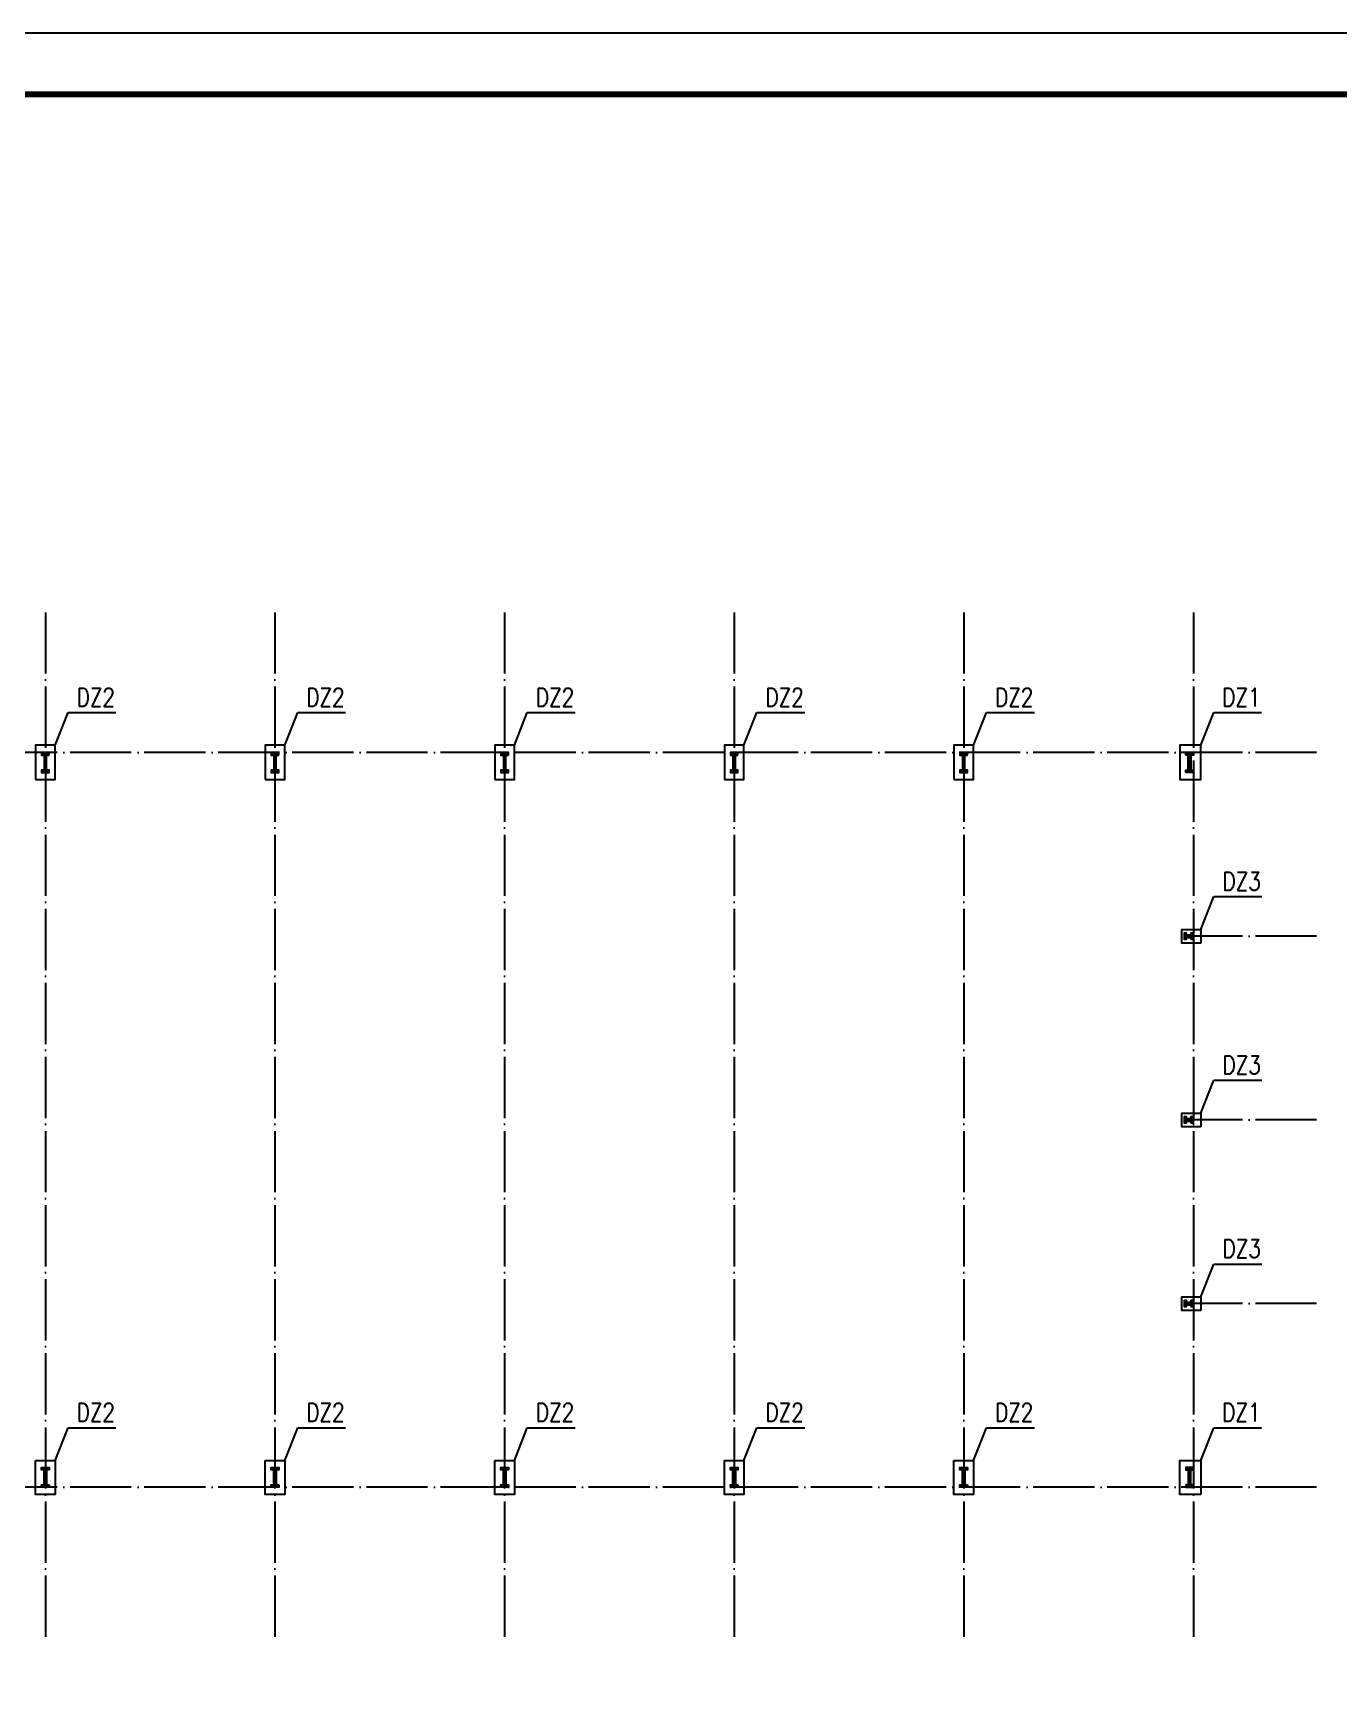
# Model space of a CAD drawing. Extents: x 32177600 to 32582346, y -189249 to 154687.
# Drawn here: x 32253635 to 32296285, y -72784 to -18603 of the extents above; entities that cross this region are included whole.
import ezdxf

# ---------------------------------------------------------------- set-up
doc = ezdxf.new("R2010")
doc.units = 0
doc.header["$LTSCALE"] = 1000
doc.header["$MEASUREMENT"] = 0
doc.linetypes.add('ACAD_ISO04W100', pattern=[30.5, 24, -3, 0.5, -3])
doc.linetypes.add('DOTE', pattern=[2.42, 2, -0.2, 0.02, -0.2])
doc.layers.get('0').update_dxf_attribs({"linetype": 'CONTINUOUS'})
doc.layers.add('DOTE', color=1, linetype='ACAD_ISO04W100')
doc.layers.add('PUB_TITLE', color=4, linetype='CONTINUOUS')
doc.styles.add('DIM_FONT', font='SIMPLEX.shx', dxfattribs={"width": 0.8})

msp = doc.modelspace()

# ---------------------------------------------------------------- hatches: boundary and pattern name
for points in [[(32254158.5, -42182.3), (32254158.5, -42102.3), (32253908.5, -42102.3), (32253908.5, -42182.3), (32253993.5, -42182.3), (32253993.5, -42672.3), (32253908.5, -42672.3), (32253908.5, -42752.3), (32254158.5, -42752.3), (32254158.5, -42672.3), (32254073.5, -42672.3), (32254073.5, -42182.3)], [(32261658.5, -42182.3), (32261658.5, -42102.3), (32261408.5, -42102.3), (32261408.5, -42182.3), (32261493.5, -42182.3), (32261493.5, -42672.3), (32261408.5, -42672.3), (32261408.5, -42752.3), (32261658.5, -42752.3), (32261658.5, -42672.3), (32261573.5, -42672.3), (32261573.5, -42182.3)], [(32269158.5, -42182.3), (32269158.5, -42102.3), (32268908.5, -42102.3), (32268908.5, -42182.3), (32268993.5, -42182.3), (32268993.5, -42672.3), (32268908.5, -42672.3), (32268908.5, -42752.3), (32269158.5, -42752.3), (32269158.5, -42672.3), (32269073.5, -42672.3), (32269073.5, -42182.3)], [(32276658.5, -42182.3), (32276658.5, -42102.3), (32276408.5, -42102.3), (32276408.5, -42182.3), (32276493.5, -42182.3), (32276493.5, -42672.3), (32276408.5, -42672.3), (32276408.5, -42752.3), (32276658.5, -42752.3), (32276658.5, -42672.3), (32276573.5, -42672.3), (32276573.5, -42182.3)], [(32284158.5, -42182.3), (32284158.5, -42102.3), (32283908.5, -42102.3), (32283908.5, -42182.3), (32283993.5, -42182.3), (32283993.5, -42672.3), (32283908.5, -42672.3), (32283908.5, -42752.3), (32284158.5, -42752.3), (32284158.5, -42672.3), (32284073.5, -42672.3), (32284073.5, -42182.3)], [(32291283.5, -42182.3), (32291283.5, -42102.3), (32291533.5, -42102.3), (32291533.5, -42182.3), (32291448.5, -42182.3), (32291448.5, -42672.3), (32291533.5, -42672.3), (32291533.5, -42752.3), (32291283.5, -42752.3), (32291283.5, -42672.3), (32291368.5, -42672.3), (32291368.5, -42182.3)], [(32291453.5, -48202.3), (32291533.5, -48202.3), (32291533.5, -48002.3), (32291453.5, -48002.3), (32291453.5, -48062.3), (32291313.5, -48062.3), (32291313.5, -48002.3), (32291233.5, -48002.3), (32291233.5, -48202.3), (32291313.5, -48202.3), (32291313.5, -48142.3), (32291453.5, -48142.3)], [(32291453.5, -54202.3), (32291533.5, -54202.3), (32291533.5, -54002.3), (32291453.5, -54002.3), (32291453.5, -54062.3), (32291313.5, -54062.3), (32291313.5, -54002.3), (32291233.5, -54002.3), (32291233.5, -54202.3), (32291313.5, -54202.3), (32291313.5, -54142.3), (32291453.5, -54142.3)], [(32291453.5, -60202.3), (32291533.5, -60202.3), (32291533.5, -60002.3), (32291453.5, -60002.3), (32291453.5, -60062.3), (32291313.5, -60062.3), (32291313.5, -60002.3), (32291233.5, -60002.3), (32291233.5, -60202.3), (32291313.5, -60202.3), (32291313.5, -60142.3), (32291453.5, -60142.3)], [(32254158.5, -66022.3), (32254158.5, -66102.3), (32253908.5, -66102.3), (32253908.5, -66022.3), (32253993.5, -66022.3), (32253993.5, -65532.3), (32253908.5, -65532.3), (32253908.5, -65452.3), (32254158.5, -65452.3), (32254158.5, -65532.3), (32254073.5, -65532.3), (32254073.5, -66022.3)], [(32261658.5, -66022.3), (32261658.5, -66102.3), (32261408.5, -66102.3), (32261408.5, -66022.3), (32261493.5, -66022.3), (32261493.5, -65532.3), (32261408.5, -65532.3), (32261408.5, -65452.3), (32261658.5, -65452.3), (32261658.5, -65532.3), (32261573.5, -65532.3), (32261573.5, -66022.3)], [(32269158.5, -66022.3), (32269158.5, -66102.3), (32268908.5, -66102.3), (32268908.5, -66022.3), (32268993.5, -66022.3), (32268993.5, -65532.3), (32268908.5, -65532.3), (32268908.5, -65452.3), (32269158.5, -65452.3), (32269158.5, -65532.3), (32269073.5, -65532.3), (32269073.5, -66022.3)], [(32276658.5, -66022.3), (32276658.5, -66102.3), (32276408.5, -66102.3), (32276408.5, -66022.3), (32276493.5, -66022.3), (32276493.5, -65532.3), (32276408.5, -65532.3), (32276408.5, -65452.3), (32276658.5, -65452.3), (32276658.5, -65532.3), (32276573.5, -65532.3), (32276573.5, -66022.3)], [(32284158.5, -66022.3), (32284158.5, -66102.3), (32283908.5, -66102.3), (32283908.5, -66022.3), (32283993.5, -66022.3), (32283993.5, -65532.3), (32283908.5, -65532.3), (32283908.5, -65452.3), (32284158.5, -65452.3), (32284158.5, -65532.3), (32284073.5, -65532.3), (32284073.5, -66022.3)], [(32291283.5, -66022.3), (32291283.5, -66102.3), (32291533.5, -66102.3), (32291533.5, -66022.3), (32291448.5, -66022.3), (32291448.5, -65532.3), (32291533.5, -65532.3), (32291533.5, -65452.3), (32291283.5, -65452.3), (32291283.5, -65532.3), (32291368.5, -65532.3), (32291368.5, -66022.3)]]:
    msp.add_hatch(color=256).paths.add_polyline_path(points)

# ---------------------------------------------------------------- linework, layer by layer
for p, q in [((32254353.5, -41862.3, 0), (32254776.9, -40799.1, 0)), ((32254776.9, -40799.1, 0), (32256338.8, -40799.1, 0)), ((32261853.5, -41862.3, 0), (32262276.9, -40799.1, 0)), ((32262276.9, -40799.1, 0), (32263838.8, -40799.1, 0)), ((32269353.5, -41862.3, 0), (32269776.9, -40799.1, 0)), ((32269776.9, -40799.1, 0), (32271338.8, -40799.1, 0)), ((32276853.5, -41862.3, 0), (32277276.9, -40799.1, 0)), ((32277276.9, -40799.1, 0), (32278838.8, -40799.1, 0)), ((32284353.5, -41862.3, 0), (32284776.9, -40799.1, 0)), ((32284776.9, -40799.1, 0), (32286338.8, -40799.1, 0)), ((32291773.5, -41862.3, 0), (32292196.9, -40799.1, 0)), ((32292196.9, -40799.1, 0), (32293758.8, -40799.1, 0)), ((32291773.5, -47877.3), (32292206.9, -46809.1)), ((32292206.9, -46809.1), (32293768.8, -46809.1)), ((32291773.5, -53877.3), (32292206.9, -52809.1)), ((32292206.9, -52809.1), (32293768.8, -52809.1)), ((32291773.5, -59877.3), (32292206.9, -58809.1)), ((32292206.9, -58809.1), (32293768.8, -58809.1)), ((32254353.5, -65222.3, 0), (32254776.9, -64159.1, 0)), ((32254776.9, -64159.1, 0), (32256338.8, -64159.1, 0)), ((32261853.5, -65222.3, 0), (32262276.9, -64159.1, 0)), ((32262276.9, -64159.1, 0), (32263838.8, -64159.1, 0)), ((32269353.5, -65222.3, 0), (32269776.9, -64159.1, 0)), ((32269776.9, -64159.1, 0), (32271338.8, -64159.1, 0)), ((32276853.5, -65222.3, 0), (32277276.9, -64159.1, 0)), ((32277276.9, -64159.1, 0), (32278838.8, -64159.1, 0)), ((32284353.5, -65222.3, 0), (32284776.9, -64159.1, 0)), ((32284776.9, -64159.1, 0), (32286338.8, -64159.1, 0)), ((32291773.5, -65222.3, 0), (32292196.9, -64159.1, 0)), ((32292196.9, -64159.1, 0), (32293758.8, -64159.1, 0))]:
    msp.add_line(p, q)
at = {"elevation": 0}
for points in [[(32253713.5, -42982.3), (32254353.5, -42982.3), (32254353.5, -41862.3), (32253713.5, -41862.3)], [(32261213.5, -42982.3), (32261853.5, -42982.3), (32261853.5, -41862.3), (32261213.5, -41862.3)], [(32268713.5, -42982.3), (32269353.5, -42982.3), (32269353.5, -41862.3), (32268713.5, -41862.3)], [(32276213.5, -42982.3), (32276853.5, -42982.3), (32276853.5, -41862.3), (32276213.5, -41862.3)], [(32283713.5, -42982.3), (32284353.5, -42982.3), (32284353.5, -41862.3), (32283713.5, -41862.3)], [(32291773.5, -41862.3), (32291088.5, -41862.3), (32291088.5, -42982.3), (32291773.5, -42982.3)], [(32291773.5, -48327.3), (32291158.5, -48327.3), (32291158.5, -47877.3), (32291773.5, -47877.3)], [(32291773.5, -54327.3), (32291158.5, -54327.3), (32291158.5, -53877.3), (32291773.5, -53877.3)], [(32291773.5, -60327.3), (32291158.5, -60327.3), (32291158.5, -59877.3), (32291773.5, -59877.3)], [(32253713.5, -65222.3), (32254353.5, -65222.3), (32254353.5, -66342.3), (32253713.5, -66342.3)], [(32261213.5, -65222.3), (32261853.5, -65222.3), (32261853.5, -66342.3), (32261213.5, -66342.3)], [(32268713.5, -65222.3), (32269353.5, -65222.3), (32269353.5, -66342.3), (32268713.5, -66342.3)], [(32276213.5, -65222.3), (32276853.5, -65222.3), (32276853.5, -66342.3), (32276213.5, -66342.3)], [(32283713.5, -65222.3), (32284353.5, -65222.3), (32284353.5, -66342.3), (32283713.5, -66342.3)], [(32291773.5, -66342.3), (32291088.5, -66342.3), (32291088.5, -65222.3), (32291773.5, -65222.3)]]:
    msp.add_lwpolyline(points, close=True, dxfattribs=at)
for points in [[(32254158.5, -42182.3), (32254158.5, -42102.3), (32253908.5, -42102.3), (32253908.5, -42182.3), (32253993.5, -42182.3), (32253993.5, -42672.3), (32253908.5, -42672.3), (32253908.5, -42752.3), (32254158.5, -42752.3), (32254158.5, -42672.3), (32254073.5, -42672.3), (32254073.5, -42182.3), (32254158.5, -42182.3)], [(32261658.5, -42182.3), (32261658.5, -42102.3), (32261408.5, -42102.3), (32261408.5, -42182.3), (32261493.5, -42182.3), (32261493.5, -42672.3), (32261408.5, -42672.3), (32261408.5, -42752.3), (32261658.5, -42752.3), (32261658.5, -42672.3), (32261573.5, -42672.3), (32261573.5, -42182.3), (32261658.5, -42182.3)], [(32269158.5, -42182.3), (32269158.5, -42102.3), (32268908.5, -42102.3), (32268908.5, -42182.3), (32268993.5, -42182.3), (32268993.5, -42672.3), (32268908.5, -42672.3), (32268908.5, -42752.3), (32269158.5, -42752.3), (32269158.5, -42672.3), (32269073.5, -42672.3), (32269073.5, -42182.3), (32269158.5, -42182.3)], [(32276658.5, -42182.3), (32276658.5, -42102.3), (32276408.5, -42102.3), (32276408.5, -42182.3), (32276493.5, -42182.3), (32276493.5, -42672.3), (32276408.5, -42672.3), (32276408.5, -42752.3), (32276658.5, -42752.3), (32276658.5, -42672.3), (32276573.5, -42672.3), (32276573.5, -42182.3), (32276658.5, -42182.3)], [(32284158.5, -42182.3), (32284158.5, -42102.3), (32283908.5, -42102.3), (32283908.5, -42182.3), (32283993.5, -42182.3), (32283993.5, -42672.3), (32283908.5, -42672.3), (32283908.5, -42752.3), (32284158.5, -42752.3), (32284158.5, -42672.3), (32284073.5, -42672.3), (32284073.5, -42182.3), (32284158.5, -42182.3)], [(32291283.5, -42182.3), (32291283.5, -42102.3), (32291533.5, -42102.3), (32291533.5, -42182.3), (32291448.5, -42182.3), (32291448.5, -42672.3), (32291533.5, -42672.3), (32291533.5, -42752.3), (32291283.5, -42752.3), (32291283.5, -42672.3), (32291368.5, -42672.3), (32291368.5, -42182.3), (32291283.5, -42182.3)], [(32291453.5, -48202.3), (32291533.5, -48202.3), (32291533.5, -48002.3), (32291453.5, -48002.3), (32291453.5, -48062.3), (32291313.5, -48062.3), (32291313.5, -48002.3), (32291233.5, -48002.3), (32291233.5, -48202.3), (32291313.5, -48202.3), (32291313.5, -48142.3), (32291453.5, -48142.3), (32291453.5, -48202.3)], [(32291453.5, -54202.3), (32291533.5, -54202.3), (32291533.5, -54002.3), (32291453.5, -54002.3), (32291453.5, -54062.3), (32291313.5, -54062.3), (32291313.5, -54002.3), (32291233.5, -54002.3), (32291233.5, -54202.3), (32291313.5, -54202.3), (32291313.5, -54142.3), (32291453.5, -54142.3), (32291453.5, -54202.3)], [(32291453.5, -60202.3), (32291533.5, -60202.3), (32291533.5, -60002.3), (32291453.5, -60002.3), (32291453.5, -60062.3), (32291313.5, -60062.3), (32291313.5, -60002.3), (32291233.5, -60002.3), (32291233.5, -60202.3), (32291313.5, -60202.3), (32291313.5, -60142.3), (32291453.5, -60142.3), (32291453.5, -60202.3)], [(32254158.5, -66022.3), (32254158.5, -66102.3), (32253908.5, -66102.3), (32253908.5, -66022.3), (32253993.5, -66022.3), (32253993.5, -65532.3), (32253908.5, -65532.3), (32253908.5, -65452.3), (32254158.5, -65452.3), (32254158.5, -65532.3), (32254073.5, -65532.3), (32254073.5, -66022.3), (32254158.5, -66022.3)], [(32261658.5, -66022.3), (32261658.5, -66102.3), (32261408.5, -66102.3), (32261408.5, -66022.3), (32261493.5, -66022.3), (32261493.5, -65532.3), (32261408.5, -65532.3), (32261408.5, -65452.3), (32261658.5, -65452.3), (32261658.5, -65532.3), (32261573.5, -65532.3), (32261573.5, -66022.3), (32261658.5, -66022.3)], [(32269158.5, -66022.3), (32269158.5, -66102.3), (32268908.5, -66102.3), (32268908.5, -66022.3), (32268993.5, -66022.3), (32268993.5, -65532.3), (32268908.5, -65532.3), (32268908.5, -65452.3), (32269158.5, -65452.3), (32269158.5, -65532.3), (32269073.5, -65532.3), (32269073.5, -66022.3), (32269158.5, -66022.3)], [(32276658.5, -66022.3), (32276658.5, -66102.3), (32276408.5, -66102.3), (32276408.5, -66022.3), (32276493.5, -66022.3), (32276493.5, -65532.3), (32276408.5, -65532.3), (32276408.5, -65452.3), (32276658.5, -65452.3), (32276658.5, -65532.3), (32276573.5, -65532.3), (32276573.5, -66022.3), (32276658.5, -66022.3)], [(32284158.5, -66022.3), (32284158.5, -66102.3), (32283908.5, -66102.3), (32283908.5, -66022.3), (32283993.5, -66022.3), (32283993.5, -65532.3), (32283908.5, -65532.3), (32283908.5, -65452.3), (32284158.5, -65452.3), (32284158.5, -65532.3), (32284073.5, -65532.3), (32284073.5, -66022.3), (32284158.5, -66022.3)], [(32291283.5, -66022.3), (32291283.5, -66102.3), (32291533.5, -66102.3), (32291533.5, -66022.3), (32291448.5, -66022.3), (32291448.5, -65532.3), (32291533.5, -65532.3), (32291533.5, -65452.3), (32291283.5, -65452.3), (32291283.5, -65532.3), (32291368.5, -65532.3), (32291368.5, -66022.3), (32291283.5, -66022.3)]]:
    msp.add_lwpolyline(points, dxfattribs=at)
at = {"layer": 'DOTE', "linetype": 'DOTE'}
for p, q in [((32254033.5, -37525.4, 0), (32254033.5, -70996.8, 0)), ((32261533.5, -37525.4, 0), (32261533.5, -70996.8, 0)), ((32269033.5, -37525.4, 0), (32269033.5, -70996.8, 0)), ((32276533.5, -37525.4, 0), (32276533.5, -70996.8, 0)), ((32284033.5, -37525.4, 0), (32284033.5, -70996.8, 0)), ((32291533.5, -37525.4, 0), (32291533.5, -70996.8, 0)), ((32295559.4, -42102.3, 0), (32197507.6, -42102.3, 0)), ((32295559.4, -48102.3, 0), (32291533.5, -48102.3, 0)), ((32295559.4, -54102.3, 0), (32291533.5, -54102.3, 0)), ((32295559.4, -60102.3, 0), (32291533.5, -60102.3, 0)), ((32295559.4, -66102.3, 0), (32197507.6, -66102.3, 0))]:
    msp.add_line(p, q, dxfattribs=at)
at = {"layer": 'PUB_TITLE', "elevation": 0}
msp.add_lwpolyline([(32177600.3, -102603.5), (32326200.3, -102603.5), (32326200.3, -18603.5), (32177600.3, -18603.5)], close=True, dxfattribs=at)
at = {"layer": 'PUB_TITLE', "const_width": 200, "elevation": 0}
msp.add_lwpolyline([(32182600.3, -100603.5), (32324200.3, -100603.5), (32324200.3, -20603.5), (32182600.3, -20603.5)], close=True, dxfattribs=at)

# ---------------------------------------------------------------- texts
at = {"style": 'DIM_FONT', "width": 0.8}
for s, p in [('DZ2', (32255053.3, -40596.3, 0)), ('DZ2', (32262553.3, -40596.3, 0)), ('DZ2', (32270053.3, -40596.3, 0)), ('DZ2', (32277553.3, -40596.3, 0)), ('DZ2', (32285053.3, -40596.3, 0)), ('DZ1', (32292473.3, -40596.3, 0)), ('DZ3', (32292483.3, -46606.3)), ('DZ3', (32292483.3, -52606.3)), ('DZ3', (32292483.3, -58606.3)), ('DZ2', (32255053.3, -63956.3, 0)), ('DZ2', (32262553.3, -63956.3, 0)), ('DZ2', (32270053.3, -63956.3, 0)), ('DZ2', (32277553.3, -63956.3, 0)), ('DZ2', (32285053.3, -63956.3, 0)), ('DZ1', (32292473.3, -63956.3, 0))]:
    msp.add_text(s, height=600, dxfattribs=at).set_placement(p)

doc.saveas('drawing.dxf')
